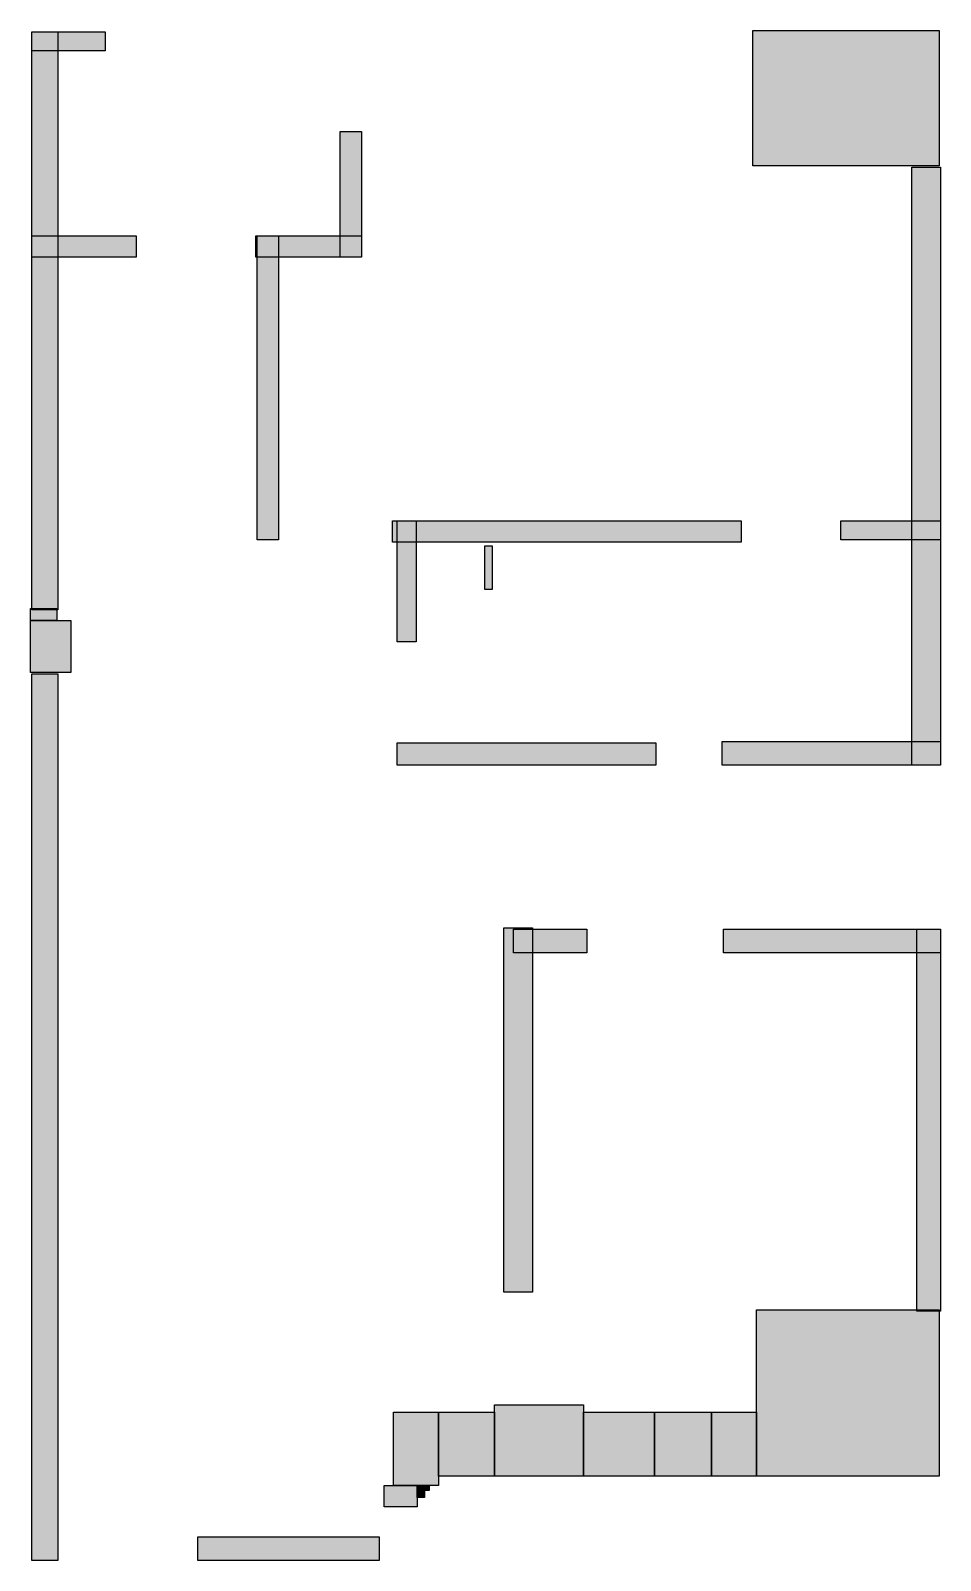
# Model space of a CAD drawing. Header units: centimetres. Extents: x 14 to 689, y 6 to 1140.
import ezdxf

# ---------------------------------------------------------------- set-up
doc = ezdxf.new("R2010")
doc.units = ezdxf.units.CM
doc.layers.add('WALL', color=7, linetype='Continuous')

msp = doc.modelspace()

# ---------------------------------------------------------------- hatches: boundary and pattern name
at = {"layer": 'WALL'}
h = msp.add_hatch(color=256, dxfattribs=at)
h.dxf.hatch_style = 1
h.paths.add_polyline_path([(14.96, 1139.6), (69.52, 1139.6), (69.52, 1125.52), (14.96, 1125.52)])
h = msp.add_hatch(color=256, dxfattribs=at)
h.dxf.hatch_style = 1
h.paths.add_polyline_path([(14.96, 1139.6), (34.32, 1139.6), (34.32, 711.04), (14.96, 711.04)])
h = msp.add_hatch(color=256, dxfattribs=at)
h.dxf.hatch_style = 1
h.paths.add_polyline_path([(550, 1140.48), (688.16, 1140.48), (688.16, 1040.16), (550, 1040.16)])
h = msp.add_hatch(color=256, dxfattribs=at)
h.dxf.hatch_style = 1
h.paths.add_polyline_path([(243.76, 1065.68), (259.6, 1065.68), (259.6, 972.4), (243.76, 972.4)])
h = msp.add_hatch(color=256, dxfattribs=at)
h.dxf.hatch_style = 1
h.paths.add_polyline_path([(667.92, 1039.28), (689.04, 1039.28), (689.04, 595.76), (667.92, 595.76)])
h = msp.add_hatch(color=256, dxfattribs=at)
h.dxf.hatch_style = 1
h.paths.add_polyline_path([(14.96, 988.24), (92.4, 988.24), (92.4, 972.4), (14.96, 972.4)])
h = msp.add_hatch(color=256, dxfattribs=at)
h.dxf.hatch_style = 1
h.paths.add_polyline_path([(181.28, 988.24), (259.6, 988.24), (259.6, 972.4), (181.28, 972.4)])
h = msp.add_hatch(color=256, dxfattribs=at)
h.dxf.hatch_style = 1
h.paths.add_polyline_path([(182.16, 988.24), (198, 988.24), (198, 762.96), (182.16, 762.96)])
h = msp.add_hatch(color=256, dxfattribs=at)
h.dxf.hatch_style = 1
h.paths.add_polyline_path([(282.48, 777.04), (541.2, 777.04), (541.2, 761.2), (282.48, 761.2)])
h = msp.add_hatch(color=256, dxfattribs=at)
h.dxf.hatch_style = 1
h.paths.add_polyline_path([(286, 777.04), (300.08, 777.04), (300.08, 687.28), (286, 687.28)])
h = msp.add_hatch(color=256, dxfattribs=at)
h.dxf.hatch_style = 1
h.paths.add_polyline_path([(615.12, 777.04), (689.04, 777.04), (689.04, 762.96), (615.12, 762.96)])
h = msp.add_hatch(color=256, dxfattribs=at)
h.dxf.hatch_style = 1
h.paths.add_polyline_path([(351.12, 758.56), (356.4, 758.56), (356.4, 726), (351.12, 726)])
h = msp.add_hatch(color=256, dxfattribs=at)
h.dxf.hatch_style = 1
h.paths.add_polyline_path([(14.08, 711.92), (33.44, 711.92), (33.44, 703.12), (14.08, 703.12)])
h = msp.add_hatch(color=256, dxfattribs=at)
h.dxf.hatch_style = 1
h.paths.add_polyline_path([(14.08, 703.12), (44, 703.12), (44, 664.4), (14.08, 664.4)])
h = msp.add_hatch(color=256, dxfattribs=at)
h.dxf.hatch_style = 1
h.paths.add_polyline_path([(14.96, 663.52), (34.32, 663.52), (34.32, 6.16), (14.96, 6.16)])
h = msp.add_hatch(color=256, dxfattribs=at)
h.dxf.hatch_style = 1
h.paths.add_polyline_path([(527.12, 613.36), (689.04, 613.36), (689.04, 595.76), (527.12, 595.76)])
h = msp.add_hatch(color=256, dxfattribs=at)
h.dxf.hatch_style = 1
h.paths.add_polyline_path([(286, 612.48), (477.84, 612.48), (477.84, 595.76), (286, 595.76)])
h = msp.add_hatch(color=256, dxfattribs=at)
h.dxf.hatch_style = 1
h.paths.add_polyline_path([(365.2, 475.2), (386.32, 475.2), (386.32, 205.04), (365.2, 205.04)])
h = msp.add_hatch(color=256, dxfattribs=at)
h.dxf.hatch_style = 1
h.paths.add_polyline_path([(372.24, 474.32), (426.8, 474.32), (426.8, 456.72), (372.24, 456.72)])
h = msp.add_hatch(color=256, dxfattribs=at)
h.dxf.hatch_style = 1
h.paths.add_polyline_path([(528, 474.32), (689.04, 474.32), (689.04, 456.72), (528, 456.72)])
h = msp.add_hatch(color=256, dxfattribs=at)
h.dxf.hatch_style = 1
h.paths.add_polyline_path([(671.44, 474.32), (689.04, 474.32), (689.04, 190.96), (671.44, 190.96)])
h = msp.add_hatch(color=256, dxfattribs=at)
h.dxf.hatch_style = 1
h.paths.add_polyline_path([(552.64, 191.84), (688.16, 191.84), (688.16, 68.64), (552.64, 68.64)])
h = msp.add_hatch(color=256, dxfattribs=at)
h.dxf.hatch_style = 1
h.paths.add_polyline_path([(283.36, 116.16), (316.8, 116.16), (316.8, 61.6), (283.36, 61.6)])
h = msp.add_hatch(color=256, dxfattribs=at)
h.dxf.hatch_style = 1
h.paths.add_polyline_path([(316.8, 116.16), (358.16, 116.16), (358.16, 68.64), (316.8, 68.64)])
h = msp.add_hatch(color=256, dxfattribs=at)
h.dxf.hatch_style = 1
h.paths.add_polyline_path([(358.16, 121.44), (424.16, 121.44), (424.16, 68.64), (358.16, 68.64)])
h = msp.add_hatch(color=256, dxfattribs=at)
h.dxf.hatch_style = 1
h.paths.add_polyline_path([(424.16, 116.16), (476.96, 116.16), (476.96, 68.64), (424.16, 68.64)])
h = msp.add_hatch(color=256, dxfattribs=at)
h.dxf.hatch_style = 1
h.paths.add_polyline_path([(476.96, 116.16), (519.2, 116.16), (519.2, 68.64), (476.96, 68.64)])
h = msp.add_hatch(color=256, dxfattribs=at)
h.dxf.hatch_style = 1
h.paths.add_polyline_path([(519.2, 116.16), (552.64, 116.16), (552.64, 68.64), (519.2, 68.64)])
h = msp.add_hatch(color=256, dxfattribs=at)
h.dxf.hatch_style = 1
h.paths.add_polyline_path([(276.32, 61.6), (300.96, 61.6), (300.96, 45.76), (276.32, 45.76)])
h = msp.add_hatch(color=256, dxfattribs=at)
h.dxf.hatch_style = 1
h.paths.add_polyline_path([(300.96, 61.6), (306.24, 61.6), (306.24, 52.8), (300.96, 52.8)])
h = msp.add_hatch(color=256, dxfattribs=at)
h.dxf.hatch_style = 1
h.paths.add_polyline_path([(306.24, 61.6), (309.76, 61.6), (309.76, 58.08), (306.24, 58.08)])
h = msp.add_hatch(color=256, dxfattribs=at)
h.dxf.hatch_style = 1
h.paths.add_polyline_path([(138.16, 23.76), (272.8, 23.76), (272.8, 6.16), (138.16, 6.16)])

# ---------------------------------------------------------------- linework, layer by layer
for points in [[(14.96, 1139.6), (69.52, 1139.6), (69.52, 1125.52), (14.96, 1125.52)], [(14.96, 1139.6), (34.32, 1139.6), (34.32, 711.04), (14.96, 711.04)], [(550, 1140.48), (688.16, 1140.48), (688.16, 1040.16), (550, 1040.16)], [(243.76, 1065.68), (259.6, 1065.68), (259.6, 972.4), (243.76, 972.4)], [(667.92, 1039.28), (689.04, 1039.28), (689.04, 595.76), (667.92, 595.76)], [(14.96, 988.24), (92.4, 988.24), (92.4, 972.4), (14.96, 972.4)], [(181.28, 988.24), (259.6, 988.24), (259.6, 972.4), (181.28, 972.4)], [(182.16, 988.24), (198, 988.24), (198, 762.96), (182.16, 762.96)], [(282.48, 777.04), (541.2, 777.04), (541.2, 761.2), (282.48, 761.2)], [(286, 777.04), (300.08, 777.04), (300.08, 687.28), (286, 687.28)], [(615.12, 777.04), (689.04, 777.04), (689.04, 762.96), (615.12, 762.96)], [(351.12, 758.56), (356.4, 758.56), (356.4, 726), (351.12, 726)], [(14.08, 711.92), (33.44, 711.92), (33.44, 703.12), (14.08, 703.12)], [(14.08, 703.12), (44, 703.12), (44, 664.4), (14.08, 664.4)], [(14.96, 663.52), (34.32, 663.52), (34.32, 6.16), (14.96, 6.16)], [(527.12, 613.36), (689.04, 613.36), (689.04, 595.76), (527.12, 595.76)], [(286, 612.48), (477.84, 612.48), (477.84, 595.76), (286, 595.76)], [(365.2, 475.2), (386.32, 475.2), (386.32, 205.04), (365.2, 205.04)], [(372.24, 474.32), (426.8, 474.32), (426.8, 456.72), (372.24, 456.72)], [(528, 474.32), (689.04, 474.32), (689.04, 456.72), (528, 456.72)], [(671.44, 474.32), (689.04, 474.32), (689.04, 190.96), (671.44, 190.96)], [(552.64, 191.84), (688.16, 191.84), (688.16, 68.64), (552.64, 68.64)], [(283.36, 116.16), (316.8, 116.16), (316.8, 61.6), (283.36, 61.6)], [(316.8, 116.16), (358.16, 116.16), (358.16, 68.64), (316.8, 68.64)], [(358.16, 121.44), (424.16, 121.44), (424.16, 68.64), (358.16, 68.64)], [(424.16, 116.16), (476.96, 116.16), (476.96, 68.64), (424.16, 68.64)], [(476.96, 116.16), (519.2, 116.16), (519.2, 68.64), (476.96, 68.64)], [(519.2, 116.16), (552.64, 116.16), (552.64, 68.64), (519.2, 68.64)], [(276.32, 61.6), (300.96, 61.6), (300.96, 45.76), (276.32, 45.76)], [(300.96, 61.6), (306.24, 61.6), (306.24, 52.8), (300.96, 52.8)], [(306.24, 61.6), (309.76, 61.6), (309.76, 58.08), (306.24, 58.08)], [(138.16, 23.76), (272.8, 23.76), (272.8, 6.16), (138.16, 6.16)]]:
    msp.add_lwpolyline(points, close=True, dxfattribs=at)

doc.saveas('drawing.dxf')
